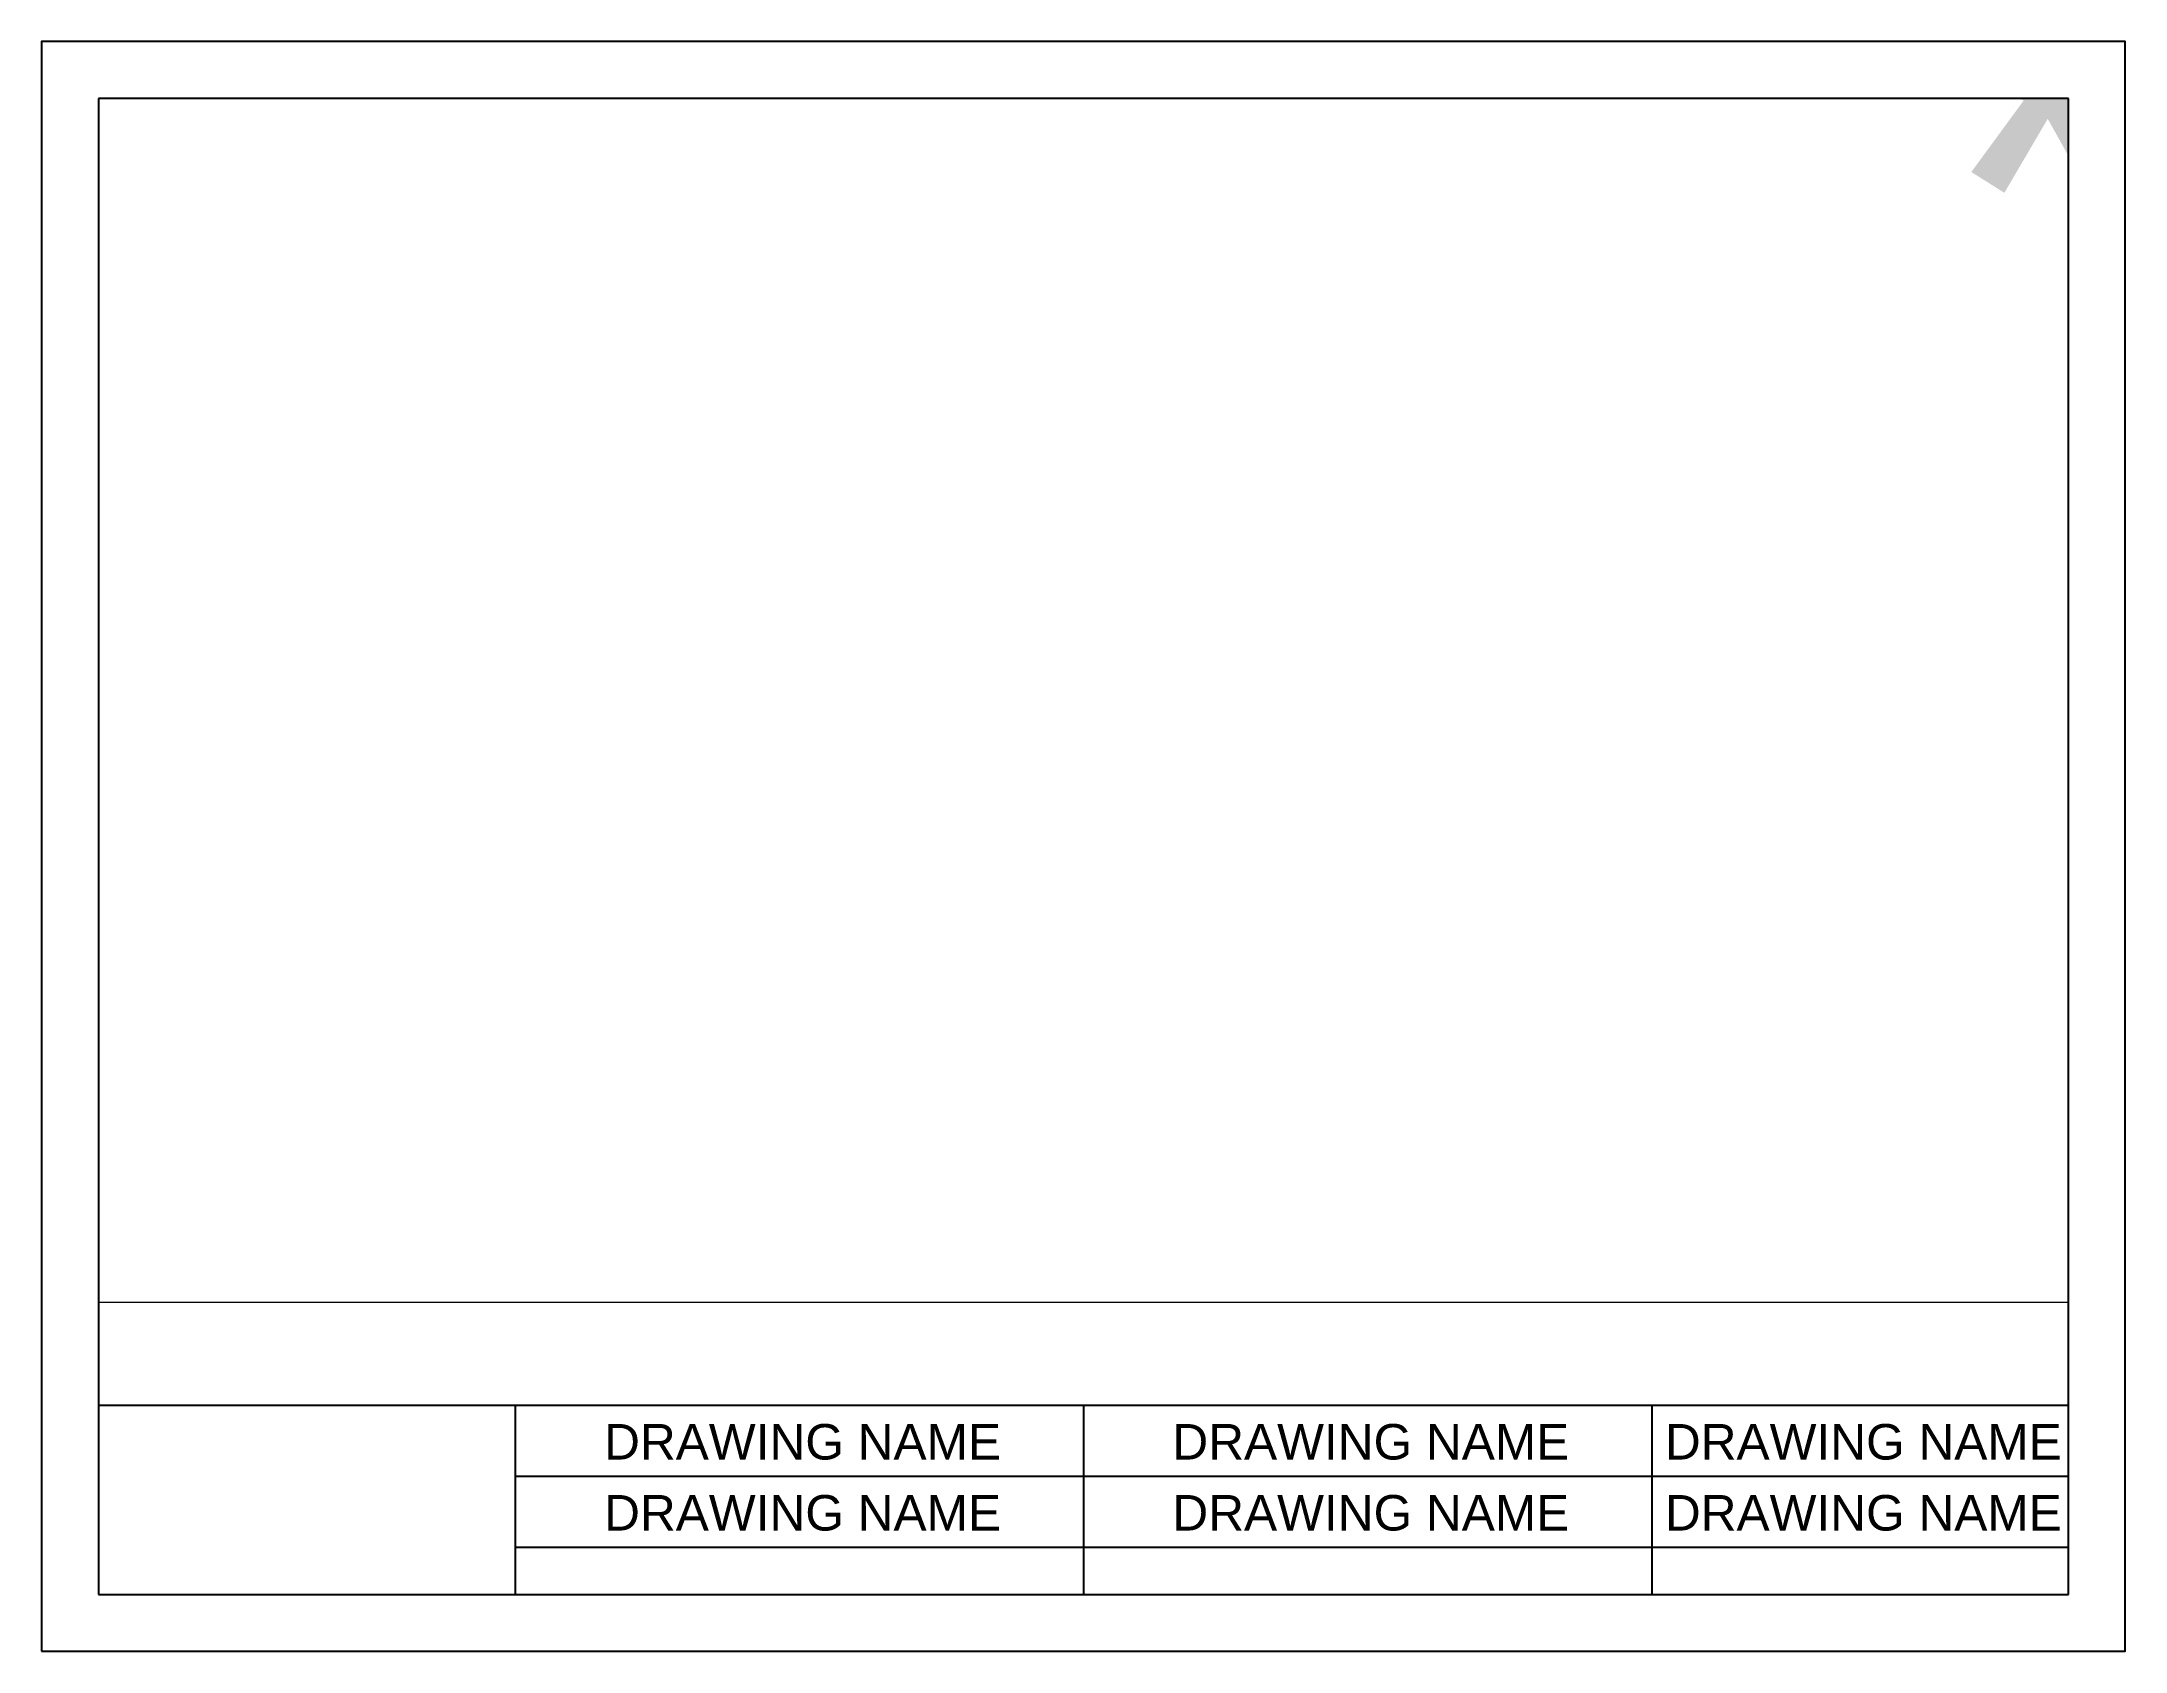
# Paper-space layout 'Layout1' of a CAD drawing. Header units: inches. Extents: x -0.2 to 10.8, y -0.2 to 8.3.
# The model-space entities are those that its viewports show. They can reach past a viewport. Long polylines and large blocks are cut down to what shows.
import ezdxf
from ezdxf.enums import TextEntityAlignment as Align

# ---------------------------------------------------------------- set-up
doc = ezdxf.new("R2010")
doc.units = ezdxf.units.IN
doc.header["$MEASUREMENT"] = 0
doc.layers.add('Title Block', color=7, linetype='Continuous')
doc.styles.add('ACANSTS', font='romans.shx', dxfattribs={"height": 1})
doc.styles.add('Roman', font='romans')
doc.styles.get("Standard").update_dxf_attribs({"font": 'arial.ttf'})

# ---------------------------------------------------------------- blocks, each defined once
blk = doc.blocks.new('LONE STAR BLOWER TITLE BLOCK (SIZE A)')
at = {"layer": 'Title Block', "lineweight": 15}
blk.add_line((0.5, 0.5), (23.125, 0.5), dxfattribs=at)
at = {"layer": 'Title Block', "lineweight": 15, "style": 'ACANSTS'}
for tag, p, height in [('DRAWN_DATE', (15.51451, 2.29377), 0.135), ('DRAWN_BY', (14.36918, 2.28545), 0.135), ('DRAWING_SUBTITLE', (17.51336, 1.97683), 0.2025), ('CHECKED_BY', (14.39144, 1.9397), 0.135), ('CHECK_DATE', (15.49578, 1.94039), 0.135), ('DRAWING_SUBTITLE', (17.51087, 1.54936), 0.2025), ('ENGINEER', (14.3854, 1.60813), 0.135), ('ENG_DATE', (15.48677, 1.60289), 0.135), ('MANUFACTURING', (14.38108, 1.27063), 0.135), ('MFG_DATE', (15.48786, 1.26951), 0.135), ('CONTROL', (14.38108, 0.93313), 0.135), ('CONTROL_DATE', (15.48786, 0.93201), 0.135), ('CAGE_CODE', (17.7275, 0.91625), 0.135), ('MODEL_FILE_NAME', (8.29515, 0.61112), 0.135), ('APPROVED_BY', (14.36982, 0.56847), 0.135), ('APPROVAL_DATE', (15.47955, 0.56153), 0.135)]:
    blk.add_attdef(tag, p, '', height=height, dxfattribs=at)
at = {"layer": 'Title Block', "lineweight": 15, "style": 'Roman', "flags": 8}
for tag, height, p in [('DWG_NUMBER', 0.28125, (18.90956, 1.14745)), ('SCALE', 0.135, (17.90349, 0.7041)), ('SHEETNUMBER', 0.135, (21.25562, 0.7041)), ('TOTA_SHEETS', 0.135, (21.8939, 0.70156))]:
    blk.add_attdef(tag, text='', height=height, dxfattribs=at).set_placement(p, align=Align.TOP_LEFT)
at = {"layer": 'Title Block', "lineweight": 15, "style": 'ACANSTS'}
blk.add_attdef('REVISION', text='', height=0.135, dxfattribs=at).set_placement((22.84948, 0.8933), align=Align.CENTER)

msp = doc.modelspace()

# ---------------------------------------------------------------- block references
at = {"xscale": 22.55296165068907, "yscale": 22.55296165068907, "zscale": 22.55296165068907}
msp.add_blockref('LONE STAR BLOWER TITLE BLOCK (SIZE A)', (-0.20583, 0.08309), dxfattribs=at)

# ---------------------------------------------------------------- texts
at = {"lineweight": 15, "insert": (31.02553, 20.04865), "char_height": 2.688, "attachment_point": 1}
msp.add_mtext_dynamic_manual_height_columns('* APPROXIMATE WEIGHT FOR BLOWER ONLY.', width=132.1310463, gutter_width=1, heights=[0], dxfattribs=at)

psp = doc.layouts.get("Layout1")

# ---------------------------------------------------------------- linework, layer by layer
for p, q in [((10.457, 7.956), (0.057, 7.956)), ((0.057, 7.956), (0.057, 0.056)), ((10.457, 0.056), (10.457, 7.956)), ((0.057, 1.056), (10.457, 1.056)), ((2.257, 1.056), (2.257, 0.056)), ((5.257, 1.056), (5.257, 0.056)), ((8.257, 1.056), (8.257, 0.056)), ((2.257, 0.681), (10.457, 0.681)), ((2.257, 0.306), (10.457, 0.306)), ((0.057, 0.056), (10.457, 0.056))]:
    psp.add_line(p, q)
psp.add_lwpolyline([(-0.243, -0.244), (10.757, -0.244), (10.757, 8.256), (-0.243, 8.256)], close=True)

# ---------------------------------------------------------------- texts
at = {"char_height": 0.1875, "attachment_point": 1}
for s, width, insert in [('\\pi0.46939;DRAWING NAME', 3, (2.257, 0.956)), ('\\pi0.46939;DRAWING NAME', 3, (5.257, 0.956)), ('\\pi0.06939;DRAWING NAME', 2.2, (8.257, 0.956)), ('\\pi0.46939;DRAWING NAME', 3, (2.257, 0.581)), ('\\pi0.46939;DRAWING NAME', 3, (5.257, 0.581)), ('\\pi0.06939;DRAWING NAME', 2.2, (8.257, 0.581))]:
    psp.add_mtext_dynamic_manual_height_columns(s, width=width, gutter_width=1, heights=[0], dxfattribs=dict(at, insert=insert))

# ---------------------------------------------------------------- viewports
at = {"layer": '0'}
psp.add_viewport(center=(5.257, 4.506), size=(10.4, 6.9), view_center_point=(25.39465, 14.99185), view_height=8.6240876, dxfattribs=at)

doc.saveas('drawing.dxf')
